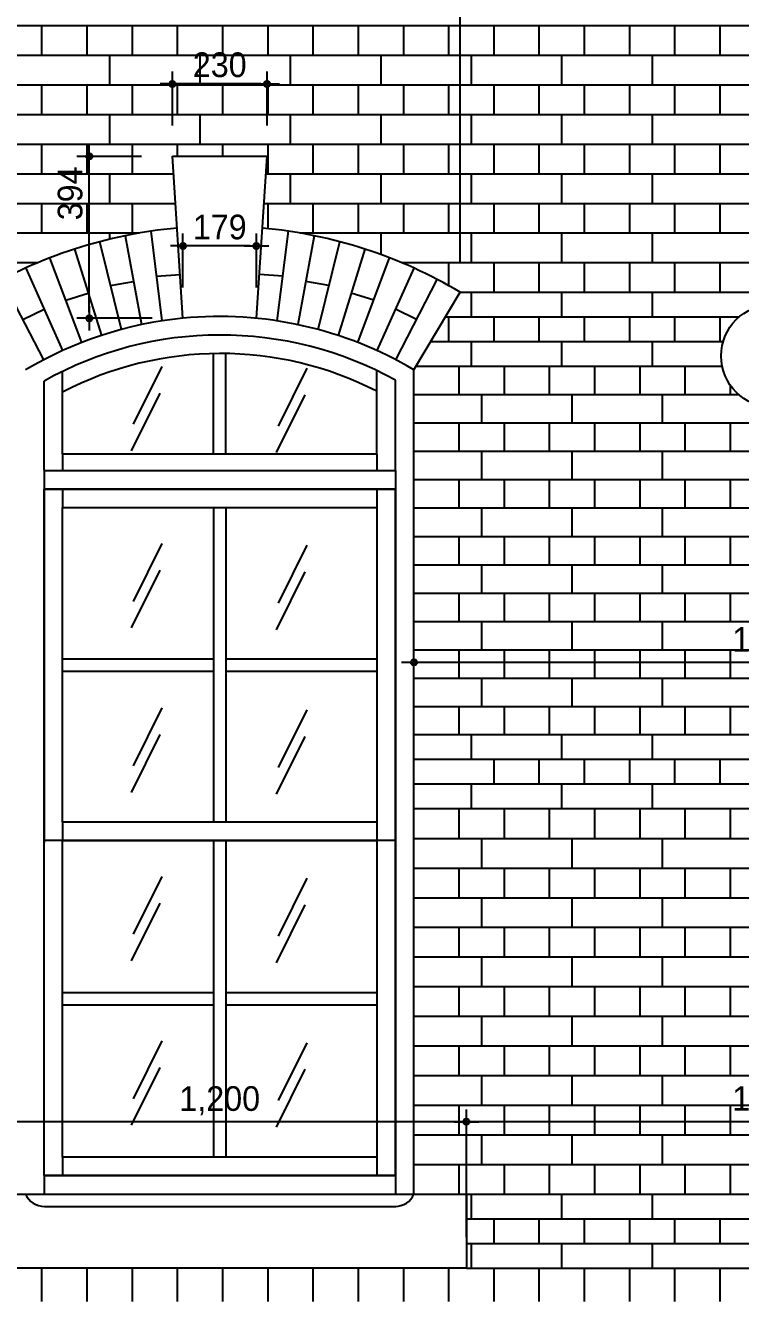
# Model space of a CAD drawing. Extents: x 180744 to 193359, y -159004 to -150094.
# Drawn here: x 186092 to 187832, y -155847 to -152742 of the extents above; entities that cross this region are included whole.
import ezdxf

# ---------------------------------------------------------------- set-up
doc = ezdxf.new("R2010")
doc.units = 0
doc.header["$LTSCALE"] = 50
doc.header["$MEASUREMENT"] = 0
doc.header["$PDMODE"] = 35
doc.header["$PDSIZE"] = -10
doc.layers.get('0').update_dxf_attribs({"linetype": 'CONTINUOUS'})
doc.layers.get('DEFPOINTS').update_dxf_attribs({"linetype": 'CONTINUOUS'})
for name, color, linetype in [('ele-3', 6, 'CONTINUOUS'), ('h', 5, 'CONTINUOUS'), ('HAT', 5, 'CONTINUOUS'), ('WID', 4, 'CONTINUOUS')]:
    doc.layers.add(name, color=color, linetype=linetype)
doc.styles.add('현창', font='HYWULM_0.TTF')
doc.dimstyles.new('ISO-25', dxfattribs={"dimscale": 20, "dimtxt": 4, "dimasz": 1, "dimexe": 2, "dimexo": 5, "dimtad": 1, "dimlunit": 6, "dimtxsty": '현창', "dimblk": 'DIMDOT', "dimcen": 2.5, "dimadec": 0, "dimazin": 0, "dimtfac": 1, "dimtmove": 0, "dimatfit": 3, "dimldrblk": 'DIMDOT', "dimfxl": 1, "dimarcsym": 0})

# ---------------------------------------------------------------- blocks, each defined once
blk = doc.blocks.new('DIMDOT')
at = {"linetype": 'Continuous'}
blk.add_line((-2, 0), (2, 0), dxfattribs=at)
for radius in [0.5, 0.25]:
    blk.add_circle((0, 0), radius, dxfattribs=at)
blk = doc.blocks.new('*D17')
at = {"color": 0, "lineweight": -2}
for p, q in [((186062.4, -153870.3), (185747.5, -153870.3)), ((185777.5, -154710.3), (185777.5, -153885.3)), ((186062.4, -154725.3), (185747.5, -154725.3))]:
    blk.add_line(p, q, dxfattribs=at)
at = {"layer": 'DEFPOINTS', "color": 0}
for p in [(185777.5, -153870.3), (186137.4, -153870.3), (186137.4, -154725.3)]:
    blk.add_point(p, dxfattribs=at)
at = {"color": 0, "lineweight": -2, "xscale": 15, "yscale": 15, "zscale": 15}
for p, rotation in [((185777.5, -153870.3), 90), ((185777.5, -154725.3), 270)]:
    blk.add_blockref('DIMDOT', p, dxfattribs=dict(at, rotation=rotation))
at = {"color": 0, "insert": (185731.3, -154274.7), "char_height": 60, "attachment_point": 5, "rotation": 90, "style": '현창'}
blk.add_mtext('855', dxfattribs=at)
blk = doc.blocks.new('*D18')
at = {"color": 0, "lineweight": -2}
for p, q in [((186062.4, -154725.3), (185747.5, -154725.3)), ((185777.5, -155525.3), (185777.5, -154740.3)), ((186062.4, -155540.3), (185747.5, -155540.3))]:
    blk.add_line(p, q, dxfattribs=at)
at = {"layer": 'DEFPOINTS', "color": 0}
for p in [(185777.5, -154725.3), (186137.4, -154725.3), (186137.4, -155540.3)]:
    blk.add_point(p, dxfattribs=at)
at = {"color": 0, "lineweight": -2, "xscale": 15, "yscale": 15, "zscale": 15}
for p, rotation in [((185777.5, -154725.3), 90), ((185777.5, -155540.3), 270)]:
    blk.add_blockref('DIMDOT', p, dxfattribs=dict(at, rotation=rotation))
at = {"color": 0, "insert": (185731.3, -155132.8), "char_height": 60, "attachment_point": 5, "rotation": 90, "style": '현창'}
blk.add_mtext('815', dxfattribs=at)
blk = doc.blocks.new('*D21')
at = {"color": 0, "lineweight": -2}
for p, q in [((186374.9, -153060.7), (186217.4, -153060.7)), ((186247.4, -153439.7), (186247.4, -153075.7)), ((186400.2, -153454.7), (186217.4, -153454.7))]:
    blk.add_line(p, q, dxfattribs=at)
at = {"layer": 'DEFPOINTS', "color": 0}
for p in [(186247.4, -153060.7), (186449.9, -153060.7), (186475.2, -153454.7)]:
    blk.add_point(p, dxfattribs=at)
at = {"color": 0, "lineweight": -2, "xscale": 15, "yscale": 15, "zscale": 15}
for p, rotation in [((186247.4, -153060.7), 90), ((186247.4, -153454.7), 270)]:
    blk.add_blockref('DIMDOT', p, dxfattribs=dict(at, rotation=rotation))
at = {"color": 0, "insert": (186201.2, -153150.7), "char_height": 60, "attachment_point": 5, "rotation": 90, "style": '현창'}
blk.add_mtext('394', dxfattribs=at)
blk = doc.blocks.new('*D29')
at = {"color": 0, "lineweight": -2}
for p, q in [((185964.9, -155690.3), (185964.9, -155379.3)), ((187164.9, -155690.3), (187164.9, -155379.3)), ((187149.9, -155409.3), (185979.9, -155409.3))]:
    blk.add_line(p, q, dxfattribs=at)
at = {"layer": 'DEFPOINTS', "color": 0}
for p in [(185964.9, -155409.3), (185964.9, -155765.3), (187164.9, -155765.3)]:
    blk.add_point(p, dxfattribs=at)
at = {"color": 0, "lineweight": -2, "xscale": 15, "yscale": 15, "zscale": 15, "rotation": 180}
blk.add_blockref('DIMDOT', (185964.9, -155409.3), dxfattribs=at)
at = {"color": 0, "lineweight": -2, "xscale": 15, "yscale": 15, "zscale": 15}
blk.add_blockref('DIMDOT', (187164.9, -155409.3), dxfattribs=at)
at = {"color": 0, "insert": (186564.9, -155358.5), "char_height": 60, "attachment_point": 5, "style": '현창'}
blk.add_mtext('1,200', dxfattribs=at)
blk = doc.blocks.new('*D30')
at = {"color": 0, "lineweight": -2}
for p, q in [((186449.9, -152985.3), (186449.9, -152854.3)), ((186679.9, -152985.3), (186679.9, -152854.3)), ((186664.9, -152884.3), (186464.9, -152884.3))]:
    blk.add_line(p, q, dxfattribs=at)
at = {"layer": 'DEFPOINTS', "color": 0}
for p in [(186449.9, -152884.3), (186449.9, -153060.3), (186679.9, -153060.3)]:
    blk.add_point(p, dxfattribs=at)
at = {"color": 0, "lineweight": -2, "xscale": 15, "yscale": 15, "zscale": 15, "rotation": 180}
blk.add_blockref('DIMDOT', (186449.9, -152884.3), dxfattribs=at)
at = {"color": 0, "lineweight": -2, "xscale": 15, "yscale": 15, "zscale": 15}
blk.add_blockref('DIMDOT', (186679.9, -152884.3), dxfattribs=at)
at = {"color": 0, "insert": (186564.9, -152838.1), "char_height": 60, "attachment_point": 5, "style": '현창'}
blk.add_mtext('230', dxfattribs=at)
blk = doc.blocks.new('*D31')
at = {"color": 0, "lineweight": -2}
for p, q in [((186475.2, -153379.7), (186475.2, -153248.6)), ((186654.2, -153379.6), (186654.2, -153248.6)), ((186639.2, -153278.6), (186490.2, -153278.6))]:
    blk.add_line(p, q, dxfattribs=at)
at = {"layer": 'DEFPOINTS', "color": 0}
for p in [(186475.2, -153278.6), (186475.2, -153454.7), (186654.2, -153454.6)]:
    blk.add_point(p, dxfattribs=at)
at = {"color": 0, "lineweight": -2, "xscale": 15, "yscale": 15, "zscale": 15, "rotation": 180}
blk.add_blockref('DIMDOT', (186475.2, -153278.6), dxfattribs=at)
at = {"color": 0, "lineweight": -2, "xscale": 15, "yscale": 15, "zscale": 15}
blk.add_blockref('DIMDOT', (186654.2, -153278.6), dxfattribs=at)
at = {"color": 0, "insert": (186564.9, -153232.9), "char_height": 60, "attachment_point": 5, "style": '현창'}
blk.add_mtext('179', dxfattribs=at)
blk = doc.blocks.new('*D34')
at = {"color": 0, "lineweight": -2}
for p, q in [((187164.9, -155510.3), (187164.9, -155379.3)), ((188654.9, -155510.5), (188654.9, -155379.3)), ((188639.9, -155409.3), (187179.9, -155409.3))]:
    blk.add_line(p, q, dxfattribs=at)
at = {"layer": 'DEFPOINTS', "color": 0}
for p in [(187164.9, -155409.3), (187164.9, -155585.3), (188654.9, -155585.5)]:
    blk.add_point(p, dxfattribs=at)
at = {"color": 0, "lineweight": -2, "xscale": 15, "yscale": 15, "zscale": 15, "rotation": 180}
blk.add_blockref('DIMDOT', (187164.9, -155409.3), dxfattribs=at)
at = {"color": 0, "lineweight": -2, "xscale": 15, "yscale": 15, "zscale": 15}
blk.add_blockref('DIMDOT', (188654.9, -155409.3), dxfattribs=at)
at = {"color": 0, "insert": (187909.9, -155358.4), "char_height": 60, "attachment_point": 5, "style": '현창'}
blk.add_mtext('1,490', dxfattribs=at)
blk = doc.blocks.new('*D35')
at = {"color": 0, "lineweight": -2}
for p, q in [((187037.4, -154392.9), (187037.4, -154261.8)), ((188782.4, -154392.9), (188782.4, -154261.8)), ((188767.4, -154291.8), (187052.4, -154291.8))]:
    blk.add_line(p, q, dxfattribs=at)
at = {"layer": 'DEFPOINTS', "color": 0}
for p in [(187037.4, -154291.8), (187037.4, -154467.9), (188782.4, -154467.9)]:
    blk.add_point(p, dxfattribs=at)
at = {"color": 0, "lineweight": -2, "xscale": 15, "yscale": 15, "zscale": 15, "rotation": 180}
blk.add_blockref('DIMDOT', (187037.4, -154291.8), dxfattribs=at)
at = {"color": 0, "lineweight": -2, "xscale": 15, "yscale": 15, "zscale": 15}
blk.add_blockref('DIMDOT', (188782.4, -154291.8), dxfattribs=at)
at = {"color": 0, "insert": (187909.9, -154241.6), "char_height": 60, "attachment_point": 5, "style": '현창'}
blk.add_mtext('1,745', dxfattribs=at)
blk = doc.blocks.new('*D36')
at = {"color": 0, "lineweight": -2}
for p, q in [((185979.9, -153316.3), (185979.9, -152640.2)), ((187149.9, -153316.3), (187149.9, -152640.2)), ((187134.9, -152670.2), (185994.9, -152670.2))]:
    blk.add_line(p, q, dxfattribs=at)
at = {"layer": 'DEFPOINTS', "color": 0}
for p in [(185979.9, -152670.2), (185979.9, -153391.3), (187149.9, -153391.3)]:
    blk.add_point(p, dxfattribs=at)
at = {"color": 0, "lineweight": -2, "xscale": 15, "yscale": 15, "zscale": 15, "rotation": 180}
blk.add_blockref('DIMDOT', (185979.9, -152670.2), dxfattribs=at)
at = {"color": 0, "lineweight": -2, "xscale": 15, "yscale": 15, "zscale": 15}
blk.add_blockref('DIMDOT', (187149.9, -152670.2), dxfattribs=at)
at = {"color": 0, "insert": (186594.7, -152619.4), "char_height": 60, "attachment_point": 5, "style": '현창'}
blk.add_mtext('1,170', dxfattribs=at)

msp = doc.modelspace()

# ---------------------------------------------------------------- linework, layer by layer
at = {"layer": 'ele-3'}
for p, q in [((187149.948, -153391.283), (188669.87, -153391.283)), ((187114.228, -153451.283), (187828.668, -153451.283)), ((187078.508, -153511.283), (187789.909, -153511.283)), ((187042.789, -153571.283), (187787.434, -153571.283)), ((188782.409, -154467.898), (187037.409, -154467.898)), ((188782.409, -154527.898), (187037.409, -154527.898)), ((188782.409, -154587.898), (187037.409, -154587.898)), ((188782.409, -154647.898), (187037.409, -154647.898)), ((187164.909, -155585.32), (188654.909, -155585.32)), ((187164.909, -155645.32), (188654.909, -155645.32)), ((187164.909, -155705.32), (188654.909, -155705.32)), ((187164.909, -155765.32), (188654.909, -155765.32))]:
    msp.add_line(p, q, dxfattribs=at)
for points in [[(187177.409, -153451.283), (187177.409, -153391.283)], [(187397.409, -153451.283), (187397.409, -153391.283)], [(187617.409, -153451.283), (187617.409, -153391.283)], [(187122.409, -153511.283), (187122.409, -153451.283)], [(187232.409, -153511.283), (187232.409, -153451.283)], [(187342.409, -153511.283), (187342.409, -153451.283)], [(187452.409, -153511.283), (187452.409, -153451.283)], [(187562.409, -153511.283), (187562.409, -153451.283)], [(187672.409, -153511.283), (187672.409, -153451.283)], [(187782.409, -153511.283), (187782.409, -153451.283)], [(187177.409, -153571.283), (187177.409, -153511.283)], [(187397.409, -153571.283), (187397.409, -153511.283)], [(187617.409, -153571.283), (187617.409, -153511.283)], [(187177.409, -154527.898), (187177.409, -154467.898)], [(187397.409, -154527.898), (187397.409, -154467.898)], [(187617.409, -154527.898), (187617.409, -154467.898)], [(187232.409, -154587.898), (187232.409, -154527.898)], [(187342.409, -154587.898), (187342.409, -154527.898)], [(187452.409, -154587.898), (187452.409, -154527.898)], [(187562.409, -154587.898), (187562.409, -154527.898)], [(187672.409, -154587.898), (187672.409, -154527.898)], [(187782.409, -154587.898), (187782.409, -154527.898)], [(187177.409, -154647.898), (187177.409, -154587.898)], [(187397.409, -154647.898), (187397.409, -154587.898)], [(187617.409, -154647.898), (187617.409, -154587.898)], [(187177.409, -155645.32), (187177.409, -155585.32)], [(187397.409, -155645.32), (187397.409, -155585.32)], [(187617.409, -155645.32), (187617.409, -155585.32)], [(187232.409, -155705.32), (187232.409, -155645.32)], [(187342.409, -155705.32), (187342.409, -155645.32)], [(187452.409, -155705.32), (187452.409, -155645.32)], [(187562.409, -155705.32), (187562.409, -155645.32)], [(187672.409, -155705.32), (187672.409, -155645.32)], [(187782.409, -155705.32), (187782.409, -155645.32)], [(187177.409, -155765.32), (187177.409, -155705.32)], [(187397.409, -155765.32), (187397.409, -155705.32)], [(187617.409, -155765.32), (187617.409, -155705.32)]]:
    msp.add_lwpolyline(points, dxfattribs=at)
at = {"layer": 'h'}
for p, q in [((184592.409, -152742.299), (189949.93, -152742.299)), ((184592.409, -152814.408), (189949.93, -152814.408)), ((184592.409, -152886.518), (189949.93, -152886.518)), ((184592.409, -152958.627), (189949.93, -152958.627)), ((184592.409, -153030.736), (189949.93, -153030.736)), ((184592.409, -153102.846), (186452.635, -153102.846)), ((186677.183, -153102.846), (189142.635, -153102.846)), ((184592.409, -153174.955), (186457.257, -153174.955)), ((186672.56, -153174.955), (189147.257, -153174.955)), ((184592.409, -153247.064), (186369.921, -153247.064)), ((186334.996, -153253.668), (186374.88, -153470.079)), ((186424.823, -153461.005), (186397.793, -153242.595)), ((186704.994, -153461.005), (186732.025, -153242.595)), ((186794.821, -153253.668), (186754.937, -153470.079)), ((186759.896, -153247.064), (189059.921, -153247.064)), ((186211.74, -153286.215), (186276.866, -153496.381)), ((186325.512, -153481.882), (186272.915, -153268.223)), ((186804.306, -153481.882), (186856.903, -153268.223)), ((186918.077, -153286.215), (186852.952, -153496.381)), ((184592.409, -153319.174), (186122.93, -153319.174)), ((186229.09, -153513.529), (186151.664, -153307.589)), ((186900.728, -153513.529), (186978.153, -153307.589)), ((187006.888, -153319.174), (188812.93, -153319.174)), ((186092.873, -153332.278), (186182.328, -153533.276)), ((186411.308, -153351.8), (186468.359, -153348.143)), ((186718.51, -153351.8), (186661.459, -153348.143)), ((187036.945, -153332.278), (186947.489, -153533.276)), ((186136.722, -153555.562), (186035.548, -153360.205)), ((186299.213, -153375.053), (186355.457, -153364.687)), ((186830.604, -153375.053), (186774.361, -153364.687)), ((186993.096, -153555.562), (187094.269, -153360.205)), ((186190.377, -153410.559), (186245.024, -153393.625)), ((186939.44, -153410.559), (186884.793, -153393.625)), ((186086.135, -153457.883), (186137.6, -153432.777)), ((187043.682, -153457.883), (186992.217, -153432.777)), ((186423.721, -153571.556), (186354.148, -153712.257)), ((186776.685, -153576.007), (186707.112, -153716.708)), ((186418.978, -153636.375), (186349.405, -153777.077)), ((186771.942, -153640.826), (186702.369, -153781.528)), ((187037.409, -153640.25), (187827.476, -153640.25)), ((187037.409, -153709.221), (188782.409, -153709.221)), ((187037.409, -153778.192), (188782.409, -153778.192)), ((187037.409, -153847.162), (188782.409, -153847.162)), ((187037.409, -153916.133), (188782.409, -153916.133)), ((186423.721, -154002.536), (186354.148, -154143.238)), ((186776.685, -154006.987), (186707.112, -154147.689)), ((187037.409, -153985.104), (188782.409, -153985.104)), ((186418.978, -154067.355), (186349.405, -154208.057)), ((187037.409, -154054.074), (188782.409, -154054.074)), ((186771.942, -154071.806), (186702.369, -154212.508)), ((187037.409, -154123.045), (188782.409, -154123.045)), ((187037.409, -154192.016), (188782.409, -154192.016)), ((187037.409, -154260.986), (188782.409, -154260.986)), ((187037.409, -154329.957), (188782.409, -154329.957)), ((186423.721, -154402.536), (186354.148, -154543.238)), ((186776.685, -154406.987), (186707.112, -154547.689)), ((187037.409, -154398.928), (188782.409, -154398.928)), ((186418.978, -154467.355), (186349.405, -154608.057)), ((186771.942, -154471.806), (186702.369, -154612.508)), ((187037.409, -154720.007), (188782.409, -154720.007)), ((186423.721, -154812.536), (186354.148, -154953.238)), ((187037.409, -154792.117), (188782.409, -154792.117)), ((186776.685, -154816.987), (186707.112, -154957.689)), ((187037.409, -154864.226), (188782.409, -154864.226)), ((186418.978, -154877.355), (186349.405, -155018.057)), ((186771.942, -154881.806), (186702.369, -155022.508)), ((187037.409, -154936.336), (188782.409, -154936.336)), ((187037.409, -155008.445), (188782.409, -155008.445)), ((187037.409, -155080.554), (188782.409, -155080.554)), ((187037.409, -155152.664), (188782.409, -155152.664)), ((186423.721, -155212.536), (186354.148, -155353.238)), ((186776.685, -155216.987), (186707.112, -155357.689)), ((187037.409, -155224.773), (188782.409, -155224.773)), ((186418.978, -155277.355), (186349.405, -155418.057)), ((186771.942, -155281.806), (186702.369, -155422.508)), ((187037.409, -155296.882), (188782.409, -155296.882)), ((187037.409, -155368.992), (188782.409, -155368.992)), ((187037.409, -155441.101), (188782.409, -155441.101)), ((187037.409, -155513.211), (188782.409, -155513.211))]:
    msp.add_line(p, q, dxfattribs=at)
for points in [[(186132.409, -152814.408), (186132.409, -152742.299)], [(186242.409, -152814.408), (186242.409, -152742.299)], [(186352.409, -152814.408), (186352.409, -152742.299)], [(186462.409, -152814.408), (186462.409, -152742.299)], [(186572.409, -152814.408), (186572.409, -152742.299)], [(186682.409, -152814.408), (186682.409, -152742.299)], [(186792.409, -152814.408), (186792.409, -152742.299)], [(186902.409, -152814.408), (186902.409, -152742.299)], [(187012.409, -152814.408), (187012.409, -152742.299)], [(187122.409, -152814.408), (187122.409, -152742.299)], [(187232.409, -152814.408), (187232.409, -152742.299)], [(187342.409, -152814.408), (187342.409, -152742.299)], [(187452.409, -152814.408), (187452.409, -152742.299)], [(187562.409, -152814.408), (187562.409, -152742.299)], [(187672.409, -152814.408), (187672.409, -152742.299)], [(187782.409, -152814.408), (187782.409, -152742.299)], [(186297.409, -152886.518), (186297.409, -152814.408)], [(186517.409, -152886.518), (186517.409, -152814.408)], [(186737.409, -152886.518), (186737.409, -152814.408)], [(186957.409, -152886.518), (186957.409, -152814.408)], [(187177.409, -152886.518), (187177.409, -152814.408)], [(187397.409, -152886.518), (187397.409, -152814.408)], [(187617.409, -152886.518), (187617.409, -152814.408)], [(186132.409, -152958.627), (186132.409, -152886.518)], [(186242.409, -152958.627), (186242.409, -152886.518)], [(186352.409, -152958.627), (186352.409, -152886.518)], [(186462.409, -152958.627), (186462.409, -152886.518)], [(186572.409, -152958.627), (186572.409, -152886.518)], [(186682.409, -152958.627), (186682.409, -152886.518)], [(186792.409, -152958.627), (186792.409, -152886.518)], [(186902.409, -152958.627), (186902.409, -152886.518)], [(187012.409, -152958.627), (187012.409, -152886.518)], [(187122.409, -152958.627), (187122.409, -152886.518)], [(187232.409, -152958.627), (187232.409, -152886.518)], [(187342.409, -152958.627), (187342.409, -152886.518)], [(187452.409, -152958.627), (187452.409, -152886.518)], [(187562.409, -152958.627), (187562.409, -152886.518)], [(187672.409, -152958.627), (187672.409, -152886.518)], [(187782.409, -152958.627), (187782.409, -152886.518)], [(186297.409, -153030.736), (186297.409, -152958.627)], [(186517.409, -153030.736), (186517.409, -152958.627)], [(186737.409, -153030.736), (186737.409, -152958.627)], [(186957.409, -153030.736), (186957.409, -152958.627)], [(187177.409, -153030.736), (187177.409, -152958.627)], [(187397.409, -153030.736), (187397.409, -152958.627)], [(187617.409, -153030.736), (187617.409, -152958.627)], [(186132.409, -153102.846), (186132.409, -153030.736)], [(186242.409, -153102.846), (186242.409, -153030.736)], [(186352.409, -153102.846), (186352.409, -153030.736)], [(186462.409, -153060.32), (186462.409, -153030.736)], [(186572.409, -153060.32), (186572.409, -153030.736)], [(186682.409, -153102.846), (186682.409, -153030.736)], [(186792.409, -153102.846), (186792.409, -153030.736)], [(186902.409, -153102.846), (186902.409, -153030.736)], [(187012.409, -153102.846), (187012.409, -153030.736)], [(187122.409, -153102.846), (187122.409, -153030.736)], [(187232.409, -153102.846), (187232.409, -153030.736)], [(187342.409, -153102.846), (187342.409, -153030.736)], [(187452.409, -153102.846), (187452.409, -153030.736)], [(187562.409, -153102.846), (187562.409, -153030.736)], [(187672.409, -153102.846), (187672.409, -153030.736)], [(187782.409, -153102.846), (187782.409, -153030.736)], [(186297.409, -153174.955), (186297.409, -153102.846)], [(186737.409, -153174.955), (186737.409, -153102.846)], [(186957.409, -153174.955), (186957.409, -153102.846)], [(187177.409, -153174.955), (187177.409, -153102.846)], [(187397.409, -153174.955), (187397.409, -153102.846)], [(187617.409, -153174.955), (187617.409, -153102.846)], [(186132.409, -153247.064), (186132.409, -153174.955)], [(186242.409, -153247.064), (186242.409, -153174.955)], [(186352.409, -153247.064), (186352.409, -153174.955)], [(186682.409, -153236.372), (186682.409, -153174.955)], [(186792.409, -153247.064), (186792.409, -153174.955)], [(186902.409, -153247.064), (186902.409, -153174.955)], [(187012.409, -153247.064), (187012.409, -153174.955)], [(187122.409, -153247.064), (187122.409, -153174.955)], [(187232.409, -153247.064), (187232.409, -153174.955)], [(187342.409, -153247.064), (187342.409, -153174.955)], [(187452.409, -153247.064), (187452.409, -153174.955)], [(187562.409, -153247.064), (187562.409, -153174.955)], [(187672.409, -153247.064), (187672.409, -153174.955)], [(187782.409, -153247.064), (187782.409, -153174.955)], [(186297.409, -153262.043), (186297.409, -153247.064)], [(186957.409, -153299.781), (186957.409, -153247.064)], [(187177.409, -153319.174), (187177.409, -153247.064)], [(187397.409, -153319.174), (187397.409, -153247.064)], [(187617.409, -153319.174), (187617.409, -153247.064)], [(187012.409, -153321.504), (187012.409, -153319.174)], [(187122.409, -153375.402), (187122.409, -153319.174)], [(187232.409, -153391.283), (187232.409, -153319.174)], [(187342.409, -153391.283), (187342.409, -153319.174)], [(187452.409, -153391.283), (187452.409, -153319.174)], [(187562.409, -153391.283), (187562.409, -153319.174)], [(187672.409, -153391.283), (187672.409, -153319.174)], [(187782.409, -153391.283), (187782.409, -153319.174)], [(187147.409, -153640.25), (187147.409, -153571.283)], [(187257.409, -153640.25), (187257.409, -153571.283)], [(187367.409, -153640.25), (187367.409, -153571.283)], [(187477.409, -153640.25), (187477.409, -153571.283)], [(187587.409, -153640.25), (187587.409, -153571.283)], [(187697.409, -153640.25), (187697.409, -153571.283)], [(187807.409, -153640.25), (187807.409, -153617.829)], [(187202.409, -153709.217), (187202.409, -153640.25)], [(187422.409, -153709.217), (187422.409, -153640.25)], [(187642.409, -153709.217), (187642.409, -153640.25)], [(187147.409, -153778.188), (187147.409, -153709.221)], [(187257.409, -153778.188), (187257.409, -153709.221)], [(187367.409, -153778.188), (187367.409, -153709.221)], [(187477.409, -153778.188), (187477.409, -153709.221)], [(187587.409, -153778.188), (187587.409, -153709.221)], [(187697.409, -153778.188), (187697.409, -153709.221)], [(187807.409, -153778.188), (187807.409, -153709.221)], [(187202.409, -153847.155), (187202.409, -153778.188)], [(187422.409, -153847.155), (187422.409, -153778.188)], [(187642.409, -153847.155), (187642.409, -153778.188)], [(187147.409, -153916.129), (187147.409, -153847.162)], [(187257.409, -153916.129), (187257.409, -153847.162)], [(187367.409, -153916.129), (187367.409, -153847.162)], [(187477.409, -153916.129), (187477.409, -153847.162)], [(187587.409, -153916.129), (187587.409, -153847.162)], [(187697.409, -153916.129), (187697.409, -153847.162)], [(187807.409, -153916.129), (187807.409, -153847.162)], [(187202.409, -153985.096), (187202.409, -153916.129)], [(187422.409, -153985.096), (187422.409, -153916.129)], [(187642.409, -153985.096), (187642.409, -153916.129)], [(187147.409, -154054.071), (187147.409, -153985.104)], [(187257.409, -154054.071), (187257.409, -153985.104)], [(187367.409, -154054.071), (187367.409, -153985.104)], [(187477.409, -154054.071), (187477.409, -153985.104)], [(187587.409, -154054.071), (187587.409, -153985.104)], [(187697.409, -154054.071), (187697.409, -153985.104)], [(187807.409, -154054.071), (187807.409, -153985.104)], [(187202.409, -154123.037), (187202.409, -154054.071)], [(187422.409, -154123.037), (187422.409, -154054.071)], [(187642.409, -154123.037), (187642.409, -154054.071)], [(187147.409, -154192.012), (187147.409, -154123.045)], [(187257.409, -154192.012), (187257.409, -154123.045)], [(187367.409, -154192.012), (187367.409, -154123.045)], [(187477.409, -154192.012), (187477.409, -154123.045)], [(187587.409, -154192.012), (187587.409, -154123.045)], [(187697.409, -154192.012), (187697.409, -154123.045)], [(187807.409, -154192.012), (187807.409, -154123.045)], [(187202.409, -154260.979), (187202.409, -154192.012)], [(187422.409, -154260.979), (187422.409, -154192.012)], [(187642.409, -154260.979), (187642.409, -154192.012)], [(187147.409, -154329.953), (187147.409, -154260.986)], [(187257.409, -154329.953), (187257.409, -154260.986)], [(187367.409, -154329.953), (187367.409, -154260.986)], [(187477.409, -154329.953), (187477.409, -154260.986)], [(187587.409, -154329.953), (187587.409, -154260.986)], [(187697.409, -154329.953), (187697.409, -154260.986)], [(187807.409, -154329.953), (187807.409, -154260.986)], [(187202.409, -154398.92), (187202.409, -154329.953)], [(187422.409, -154398.92), (187422.409, -154329.953)], [(187642.409, -154398.92), (187642.409, -154329.953)], [(187147.409, -154467.895), (187147.409, -154398.928)], [(187257.409, -154467.895), (187257.409, -154398.928)], [(187367.409, -154467.895), (187367.409, -154398.928)], [(187477.409, -154467.895), (187477.409, -154398.928)], [(187587.409, -154467.895), (187587.409, -154398.928)], [(187697.409, -154467.895), (187697.409, -154398.928)], [(187807.409, -154467.895), (187807.409, -154398.928)], [(187147.409, -154720.007), (187147.409, -154647.898)], [(187257.409, -154720.007), (187257.409, -154647.898)], [(187367.409, -154720.007), (187367.409, -154647.898)], [(187477.409, -154720.007), (187477.409, -154647.898)], [(187587.409, -154720.007), (187587.409, -154647.898)], [(187697.409, -154720.007), (187697.409, -154647.898)], [(187807.409, -154720.007), (187807.409, -154647.898)], [(187202.409, -154792.117), (187202.409, -154720.007)], [(187422.409, -154792.117), (187422.409, -154720.007)], [(187642.409, -154792.117), (187642.409, -154720.007)], [(187147.409, -154864.226), (187147.409, -154792.117)], [(187257.409, -154864.226), (187257.409, -154792.117)], [(187367.409, -154864.226), (187367.409, -154792.117)], [(187477.409, -154864.226), (187477.409, -154792.117)], [(187587.409, -154864.226), (187587.409, -154792.117)], [(187697.409, -154864.226), (187697.409, -154792.117)], [(187807.409, -154864.226), (187807.409, -154792.117)], [(187202.409, -154936.336), (187202.409, -154864.226)], [(187422.409, -154936.336), (187422.409, -154864.226)], [(187642.409, -154936.336), (187642.409, -154864.226)], [(187147.409, -155008.445), (187147.409, -154936.336)], [(187257.409, -155008.445), (187257.409, -154936.336)], [(187367.409, -155008.445), (187367.409, -154936.336)], [(187477.409, -155008.445), (187477.409, -154936.336)], [(187587.409, -155008.445), (187587.409, -154936.336)], [(187697.409, -155008.445), (187697.409, -154936.336)], [(187807.409, -155008.445), (187807.409, -154936.336)], [(187202.409, -155080.554), (187202.409, -155008.445)], [(187422.409, -155080.554), (187422.409, -155008.445)], [(187642.409, -155080.554), (187642.409, -155008.445)], [(187147.409, -155152.664), (187147.409, -155080.554)], [(187257.409, -155152.664), (187257.409, -155080.554)], [(187367.409, -155152.664), (187367.409, -155080.554)], [(187477.409, -155152.664), (187477.409, -155080.554)], [(187587.409, -155152.664), (187587.409, -155080.554)], [(187697.409, -155152.664), (187697.409, -155080.554)], [(187807.409, -155152.664), (187807.409, -155080.554)], [(187202.409, -155224.773), (187202.409, -155152.664)], [(187422.409, -155224.773), (187422.409, -155152.664)], [(187642.409, -155224.773), (187642.409, -155152.664)], [(187147.409, -155296.882), (187147.409, -155224.773)], [(187257.409, -155296.882), (187257.409, -155224.773)], [(187367.409, -155296.882), (187367.409, -155224.773)], [(187477.409, -155296.882), (187477.409, -155224.773)], [(187587.409, -155296.882), (187587.409, -155224.773)], [(187697.409, -155296.882), (187697.409, -155224.773)], [(187807.409, -155296.882), (187807.409, -155224.773)], [(187202.409, -155368.992), (187202.409, -155296.882)], [(187422.409, -155368.992), (187422.409, -155296.882)], [(187642.409, -155368.992), (187642.409, -155296.882)], [(187147.409, -155441.101), (187147.409, -155368.992)], [(187257.409, -155441.101), (187257.409, -155368.992)], [(187367.409, -155441.101), (187367.409, -155368.992)], [(187477.409, -155441.101), (187477.409, -155368.992)], [(187587.409, -155441.101), (187587.409, -155368.992)], [(187697.409, -155441.101), (187697.409, -155368.992)], [(187807.409, -155441.101), (187807.409, -155368.992)], [(187202.409, -155513.211), (187202.409, -155441.101)], [(187422.409, -155513.211), (187422.409, -155441.101)], [(187642.409, -155513.211), (187642.409, -155441.101)], [(187147.409, -155585.32), (187147.409, -155513.211)], [(187257.409, -155585.32), (187257.409, -155513.211)], [(187367.409, -155585.32), (187367.409, -155513.211)], [(187477.409, -155585.32), (187477.409, -155513.211)], [(187587.409, -155585.32), (187587.409, -155513.211)], [(187697.409, -155585.32), (187697.409, -155513.211)], [(187807.409, -155585.32), (187807.409, -155513.211)], [(186132.409, -155846.672), (186132.409, -155765.32)], [(186242.409, -155846.672), (186242.409, -155765.32)], [(186352.409, -155846.672), (186352.409, -155765.32)], [(186462.409, -155846.672), (186462.409, -155765.32)], [(186572.409, -155846.672), (186572.409, -155765.32)], [(186682.409, -155846.672), (186682.409, -155765.32)], [(186792.409, -155846.672), (186792.409, -155765.32)], [(186902.409, -155846.672), (186902.409, -155765.32)], [(187012.409, -155846.672), (187012.409, -155765.32)], [(187122.409, -155846.672), (187122.409, -155765.32)], [(187232.409, -155846.672), (187232.409, -155765.32)], [(187342.409, -155846.672), (187342.409, -155765.32)], [(187452.409, -155846.672), (187452.409, -155765.32)], [(187562.409, -155846.672), (187562.409, -155765.32)], [(187672.409, -155846.672), (187672.409, -155765.32)], [(187782.409, -155846.672), (187782.409, -155765.32)]]:
    msp.add_lwpolyline(points, dxfattribs=at)
at = {"layer": 'HAT'}
for p, q in [((186182.409, -153634.252), (186182.409, -153583.884)), ((186947.409, -153632.247), (186947.409, -153582.007)), ((186182.409, -153785.32), (186182.409, -153825.32)), ((186947.409, -153785.32), (186947.409, -153825.32)), ((186137.409, -153825.32), (186137.409, -153870.32)), ((186992.409, -153825.32), (186992.409, -153870.32)), ((186182.409, -153870.32), (186182.409, -153915.32)), ((186947.409, -153870.32), (186947.409, -153915.32)), ((186182.409, -154680.32), (186182.409, -154725.32)), ((186947.409, -154680.32), (186947.409, -154725.32)), ((186182.409, -155495.32), (186182.409, -155540.32)), ((186947.409, -155495.32), (186947.409, -155540.32)), ((186137.409, -155540.32), (186137.409, -155585.32)), ((186992.409, -155540.32), (186992.409, -155585.32))]:
    msp.add_line(p, q, dxfattribs=at)
at = {"layer": 'WID'}
for p, q in [((186449.909, -153060.32), (186679.909, -153060.32)), ((186475.189, -153454.688), (186449.909, -153060.32)), ((186654.629, -153454.688), (186679.909, -153060.32)), ((187037.409, -153580.32), (187149.948, -153391.283)), ((186549.909, -153785.32), (186549.909, -153540.406)), ((186579.909, -153785.32), (186579.909, -153540.359)), ((187037.409, -155585.32), (187037.409, -153580.32)), ((186137.409, -153823.795), (186137.409, -153607.411)), ((186182.409, -153785.32), (186182.409, -153634.252)), ((186947.409, -153785.32), (186947.409, -153632.247)), ((186992.409, -153823.795), (186992.409, -153605.249)), ((186947.409, -153785.32), (186182.409, -153785.32)), ((186137.409, -153825.32), (186992.409, -153825.32)), ((186549.909, -153915.32), (186549.909, -154680.32)), ((186579.909, -153915.32), (186579.909, -154680.32)), ((186137.409, -155540.32), (186137.409, -153994.469)), ((186992.409, -155540.32), (186992.409, -153994.469)), ((186182.409, -154282.82), (186549.909, -154282.82)), ((186579.909, -154282.82), (186947.409, -154282.82)), ((186182.409, -154312.82), (186549.909, -154312.82)), ((186579.909, -154312.82), (186947.409, -154312.82)), ((186549.909, -154725.32), (186549.909, -155495.32)), ((186579.909, -154725.32), (186579.909, -155495.32)), ((186182.409, -155095.32), (186549.909, -155095.32)), ((186182.409, -155125.32), (186549.909, -155125.32)), ((186579.909, -155095.32), (186947.409, -155095.32)), ((186579.909, -155125.32), (186947.409, -155125.32)), ((186137.409, -155540.32), (186992.409, -155540.32)), ((186092.409, -155585.32), (187037.409, -155585.32)), ((186138.596, -155615.32), (186993.162, -155615.32))]:
    msp.add_line(p, q, dxfattribs=at)
for points in [[(186992.409, -154725.32), (186137.409, -154725.32), (186137.409, -153870.32), (186992.409, -153870.32)], [(186947.409, -154680.32), (186182.409, -154680.32), (186182.409, -153915.32), (186947.409, -153915.32)], [(186947.409, -155495.32), (186182.409, -155495.32), (186182.409, -154725.32), (186947.409, -154725.32)], [(185964.909, -155585.32), (187164.909, -155585.32), (187164.909, -155765.32), (185964.909, -155765.32)]]:
    msp.add_lwpolyline(points, close=True, dxfattribs=at)
for points in [[(186992.409, -154730.32), (186992.409, -153870.32), (186137.409, -153870.32), (186137.409, -154730.32)], [(186992.409, -154680.32), (186992.409, -155540.32), (186137.409, -155540.32), (186137.409, -154680.32)]]:
    msp.add_lwpolyline(points, dxfattribs=at)
msp.add_circle((187909.909, -153546.283), 125, dxfattribs=at)
for centre, radius, start, end in [((186564.909, -154373.998), 1143.678, 95.20732, 120.766594), ((186564.909, -154373.998), 1143.678, 59.233406, 84.79268), ((186564.909, -154373.998), 923.678, 95.574125, 120.766594), ((186564.909, -154373.998), 923.678, 59.233406, 95.574125), ((186566.85, -154373.998), 878.678, 61.032254, 119.257513), ((186566.85, -154373.998), 833.678, 62.839682, 117.460615), ((186137.626, -155566.259), 49.07, 202.857171, 271.133375), ((186992.192, -155566.259), 49.07, 268.866625, 337.142829)]:
    msp.add_arc(centre, radius, start, end, dxfattribs=at)

# ---------------------------------------------------------------- dimensions: what is measured, and where the dimension line sits
for base, p1, p2, angle, picture, middle in [((185979.87, -152670.189), (187149.868, -153391.283), (185979.87, -153391.283), 180, '*D36', (186594.737, -152670.189)), ((186449.909, -152884.268), (186679.909, -153060.32), (186449.909, -153060.32), 180, '*D30', (186564.909, -152884.268)), ((186247.435, -153060.689), (186475.189, -153454.688), (186449.932, -153060.689), 90, '*D21', (186247.435, -153150.69)), ((186475.189, -153278.636), (186654.191, -153454.647), (186475.189, -153454.688), 180, '*D31', (186564.909, -153278.636)), ((185777.483, -153870.32), (186137.409, -154725.32), (186137.409, -153870.32), 90, '*D17', (185777.483, -154274.662)), ((187037.409, -154291.846), (188782.409, -154467.898), (187037.409, -154467.898), 180, '*D35', (187909.909, -154291.846)), ((185777.483, -154725.32), (186137.409, -155540.32), (186137.409, -154725.32), 90, '*D18', (185777.483, -155132.82)), ((185964.909, -155409.268), (187164.909, -155765.32), (185964.909, -155765.32), 180, '*D29', (186564.909, -155409.268)), ((187164.909, -155409.268), (188654.909, -155585.518), (187164.909, -155585.32), 180, '*D34', (187909.909, -155409.268))]:
    dim = msp.add_linear_dim(base=base, p1=p1, p2=p2, angle=angle, dimstyle='ISO-25', override={"dimscale": 15, "dimtxt": 4, "dimasz": 1, "dimexe": 2, "dimexo": 5, "dimgap": 1, "dimlunit": 6, "dimdle": 2, "dimtix": 1})
    dim.commit()
    dim.dimension.update_dxf_attribs({"geometry": picture, "text_midpoint": middle, "dimtype": 128})

doc.saveas('drawing.dxf')
